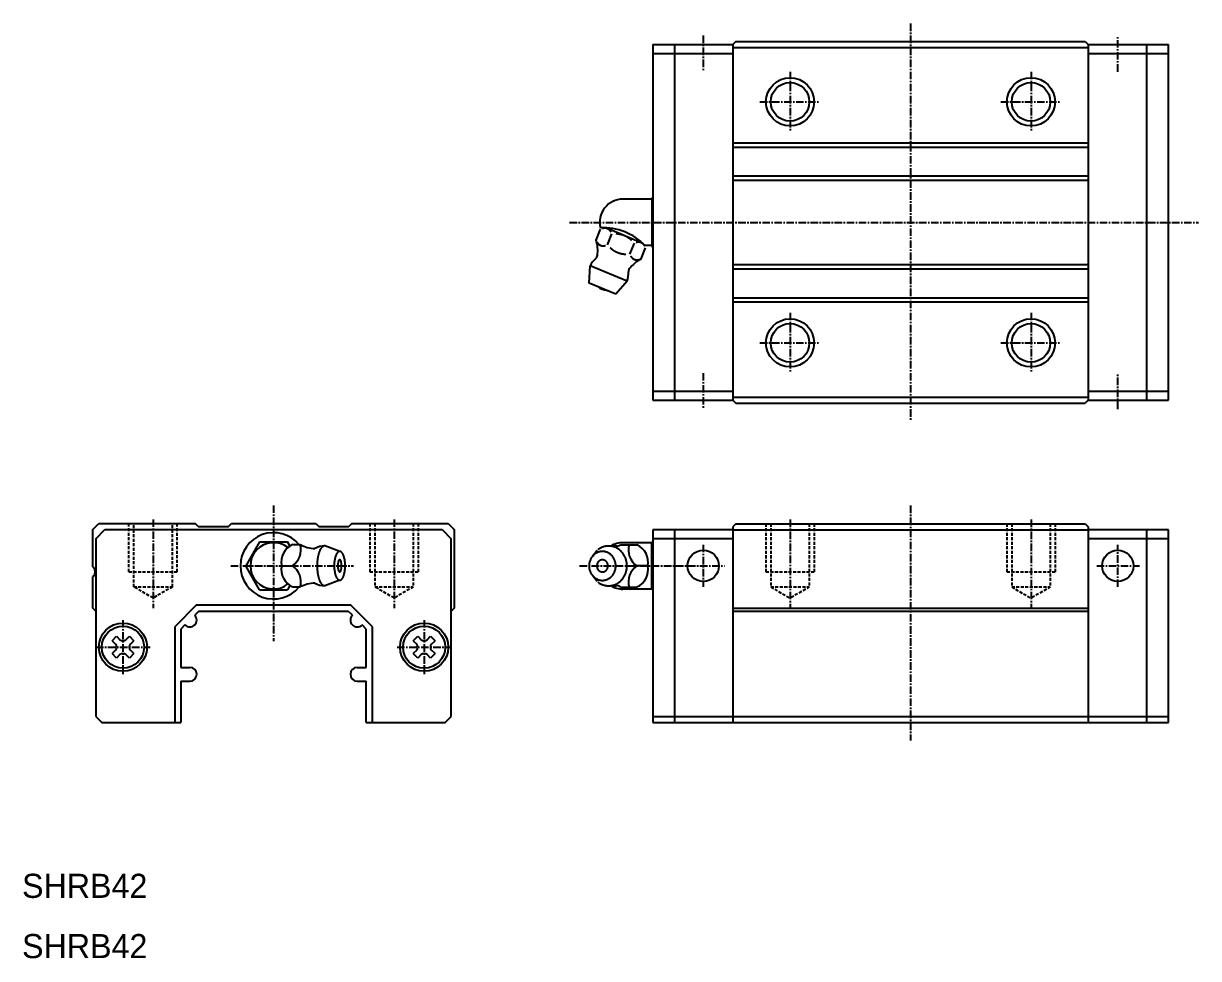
# Model space of a CAD drawing. Extents: x 10 to 205, y 10 to 165.
import ezdxf

# ---------------------------------------------------------------- set-up
doc = ezdxf.new("R2010")
doc.units = 0
doc.linetypes.add('CENTER', pattern=[2, 1.25, -0.25, 0.25, -0.25])
doc.linetypes.add('DASHED', pattern=[0.75, 0.5, -0.25])
doc.layers.get('0').update_dxf_attribs({"linetype": 'CONTINUOUS'})
doc.layers.add('CENTER', color=1, linetype='CENTER')

msp = doc.modelspace()

# ---------------------------------------------------------------- linework, layer by layer
at = {"color": 7, "linetype": 'CONTINUOUS'}
for p, q in [((128.49, 162.09), (127.99, 161.59)), ((128.49, 162.09), (186.49, 162.09)), ((186.49, 162.09), (186.99, 161.59)), ((114.69, 161.59), (114.69, 102.59)), ((114.69, 161.59), (127.99, 161.59)), ((114.69, 160.09), (127.99, 160.09)), ((118.29, 161.59), (118.29, 102.59)), ((127.99, 161.59), (127.99, 102.59)), ((127.99, 161.09), (186.99, 161.09)), ((186.99, 161.59), (186.99, 102.59)), ((186.99, 161.59), (200.29, 161.59)), ((186.99, 160.09), (200.29, 160.09)), ((196.69, 102.59), (196.69, 161.59)), ((200.29, 102.59), (200.29, 161.59)), ((127.99, 145.29), (186.99, 145.29)), ((127.99, 144.59), (186.99, 144.59)), ((127.99, 139.79), (186.99, 139.79)), ((127.99, 139.09), (186.99, 139.09)), ((114.54, 135.94), (109.74, 135.94)), ((114.54, 135.94), (114.69, 136.21)), ((114.54, 135.94), (114.54, 128.24)), ((105.29, 129.15), (106.04, 130.94)), ((113.06, 128.6), (106.9, 131.16)), ((107.16, 128.37), (107.91, 130.17)), ((110.9, 126.82), (111.65, 128.62)), ((112.78, 126.05), (113.52, 127.84)), ((114.54, 128.24), (113.44, 128.24)), ((114.69, 127.96), (114.54, 128.24)), ((104.13, 122.02), (104.33, 124.86)), ((110.43, 122.34), (104.33, 124.86)), ((127.99, 125.09), (186.99, 125.09)), ((127.99, 124.39), (186.99, 124.39)), ((108.56, 120.19), (104.13, 122.02)), ((110.43, 122.34), (108.56, 120.19)), ((127.99, 119.59), (186.99, 119.59)), ((127.99, 118.89), (186.99, 118.89)), ((114.69, 104.09), (127.99, 104.09)), ((186.99, 104.09), (200.29, 104.09)), ((114.69, 102.59), (127.99, 102.59)), ((127.99, 103.09), (186.99, 103.09)), ((127.99, 102.59), (128.49, 102.09)), ((128.49, 102.09), (186.49, 102.09)), ((186.99, 102.59), (186.49, 102.09)), ((186.99, 102.59), (200.29, 102.59)), ((21.75, 81.1), (22.75, 82.1)), ((22.75, 82.1), (38.75, 82.1)), ((39.25, 81.6), (38.75, 82.1)), ((44.25, 81.6), (44.75, 82.1)), ((44.75, 82.1), (58.75, 82.1)), ((58.75, 82.1), (59.25, 81.6)), ((64.75, 82.1), (64.25, 81.6)), ((64.75, 82.1), (80.75, 82.1)), ((80.75, 82.1), (81.75, 81.1)), ((128.49, 82.09), (127.99, 81.59)), ((128.49, 82.09), (186.49, 82.09)), ((186.49, 82.09), (186.99, 81.59)), ((21.75, 74.91), (21.75, 81.1)), ((22.25, 79.6), (23.75, 81.1)), ((23.75, 81.1), (79.75, 81.1)), ((39.25, 81.6), (44.25, 81.6)), ((59.25, 81.6), (64.25, 81.6)), ((79.75, 81.1), (81.25, 79.6)), ((81.75, 81.1), (81.75, 68.1)), ((114.69, 81.09), (114.69, 49.09)), ((127.99, 81.09), (114.69, 81.09)), ((118.29, 81.09), (118.29, 49.09)), ((127.99, 81.59), (127.99, 49.09)), ((127.99, 81.09), (186.99, 81.09)), ((186.99, 81.59), (186.99, 49.09)), ((200.29, 81.09), (186.99, 81.09)), ((196.69, 49.09), (196.69, 81.09)), ((200.29, 49.09), (200.29, 81.09)), ((22.25, 79.6), (22.25, 50.1)), ((49.44, 79.1), (47.13, 75.1)), ((49.44, 79.1), (51.75, 79.1)), ((51.75, 79.1), (54.06, 79.1)), ((54.47, 78.39), (54.06, 79.1)), ((54.9, 78.61), (56.17, 78.61)), ((62.73, 77.5), (60.24, 78.4)), ((81.25, 50.1), (81.25, 79.6)), ((109.39, 78.59), (112.08, 78.59)), ((114.54, 78.94), (109.74, 78.94)), ((114.54, 78.94), (114.62, 79.09)), ((114.54, 71.24), (114.54, 78.94)), ((114.69, 79.09), (114.62, 79.09)), ((127.99, 79.59), (114.69, 79.59)), ((200.29, 79.59), (186.99, 79.59)), ((105.47, 77.66), (104.67, 76.66)), ((21.85, 74.81), (21.75, 74.91)), ((49.44, 71.1), (47.13, 75.1)), ((53.1, 75.1), (54.9, 75.1)), ((113.86, 75.09), (112.07, 75.09)), ((21.85, 73.4), (21.75, 73.3)), ((21.75, 68.1), (21.75, 73.3)), ((62.73, 72.7), (60.24, 71.8)), ((105.47, 72.51), (104.67, 73.51)), ((49.44, 71.1), (51.75, 71.1)), ((51.75, 71.1), (54.06, 71.1)), ((54.48, 71.84), (54.06, 71.1)), ((54.9, 71.6), (56.17, 71.6)), ((109.39, 71.58), (112.08, 71.58)), ((114.54, 71.24), (109.74, 71.24)), ((114.62, 71.09), (114.54, 71.24)), ((114.69, 71.09), (114.62, 71.09)), ((38.95, 68.6), (35.35, 65)), ((38.95, 68.6), (64.55, 68.6)), ((68.15, 65), (64.55, 68.6)), ((22.25, 67.6), (21.75, 68.1)), ((39.37, 67.6), (38.67, 66.91)), ((39.37, 67.6), (64.14, 67.6)), ((64.83, 66.91), (64.14, 67.6)), ((81.75, 68.1), (81.25, 67.6)), ((127.99, 68.09), (186.99, 68.09)), ((127.99, 67.59), (186.99, 67.59)), ((35.35, 65), (35.35, 49.1)), ((37.05, 65.28), (36.35, 64.59)), ((36.35, 64.59), (36.35, 58.25)), ((67.15, 64.59), (66.46, 65.28)), ((67.15, 58.25), (67.15, 64.59)), ((68.15, 49.1), (68.15, 65)), ((24.94, 62.67), (25.69, 63.41)), ((24.94, 62.67), (25.51, 62.1)), ((25.69, 63.41), (26.26, 62.84)), ((27.25, 62.84), (27.82, 63.41)), ((27.82, 63.41), (28.56, 62.67)), ((27.99, 62.1), (28.56, 62.67)), ((74.94, 62.67), (75.69, 63.41)), ((74.94, 62.67), (75.51, 62.1)), ((75.69, 63.41), (76.26, 62.84)), ((77.25, 62.84), (77.82, 63.41)), ((77.82, 63.41), (78.56, 62.67)), ((77.99, 62.1), (78.56, 62.67)), ((25.51, 61.11), (24.94, 60.54)), ((25.69, 59.8), (24.94, 60.54)), ((28.56, 60.54), (27.82, 59.8)), ((28.56, 60.54), (27.99, 61.11)), ((75.51, 61.11), (74.94, 60.54)), ((75.69, 59.8), (74.94, 60.54)), ((78.56, 60.54), (77.82, 59.8)), ((78.56, 60.54), (77.99, 61.11)), ((26.26, 60.37), (25.69, 59.8)), ((27.82, 59.8), (27.25, 60.37)), ((76.26, 60.37), (75.69, 59.8)), ((77.82, 59.8), (77.25, 60.37)), ((36.35, 58.25), (37.85, 58.25)), ((65.65, 58.25), (67.15, 58.25)), ((36.35, 55.95), (36.35, 49.1)), ((36.35, 55.95), (37.85, 55.95)), ((65.65, 55.95), (67.15, 55.95)), ((67.15, 49.1), (67.15, 55.95)), ((22.25, 50.1), (23.25, 49.1)), ((23.25, 49.1), (36.35, 49.1)), ((67.15, 49.1), (80.25, 49.1)), ((80.25, 49.1), (81.25, 50.1)), ((114.69, 50.09), (200.29, 50.09)), ((114.69, 49.09), (200.29, 49.09))]:
    msp.add_line(p, q, dxfattribs=at)
at = {"color": 3, "linetype": 'DASHED'}
for p, q in [((27.75, 74.1), (27.75, 82.1)), ((28.55, 71.6), (28.55, 82.1)), ((34.95, 71.6), (34.95, 82.1)), ((35.75, 74.1), (35.75, 82.1)), ((67.75, 82.1), (67.75, 74.1)), ((68.55, 82.1), (68.55, 71.6)), ((74.95, 82.1), (74.95, 71.6)), ((75.75, 82.1), (75.75, 74.1)), ((133.49, 82.09), (133.49, 74.09)), ((134.29, 82.09), (134.29, 71.59)), ((140.69, 82.09), (140.69, 71.59)), ((141.49, 82.09), (141.49, 74.09)), ((173.49, 82.09), (173.49, 74.09)), ((174.29, 82.09), (174.29, 71.59)), ((180.69, 82.09), (180.69, 71.59)), ((181.49, 82.09), (181.49, 74.09)), ((27.75, 74.1), (35.75, 74.1)), ((67.75, 74.1), (75.75, 74.1)), ((133.49, 74.09), (141.49, 74.09)), ((173.49, 74.09), (181.49, 74.09)), ((31.75, 69.76), (28.55, 71.6)), ((28.55, 71.6), (34.95, 71.6)), ((34.95, 71.6), (31.75, 69.76)), ((71.75, 69.76), (68.55, 71.6)), ((68.55, 71.6), (74.95, 71.6)), ((74.95, 71.6), (71.75, 69.76)), ((134.29, 71.59), (137.49, 69.74)), ((134.29, 71.59), (140.69, 71.59)), ((140.69, 71.59), (137.49, 69.74)), ((174.29, 71.59), (177.49, 69.74)), ((174.29, 71.59), (180.69, 71.59)), ((180.69, 71.59), (177.49, 69.74))]:
    msp.add_line(p, q, dxfattribs=at)
at = {"color": 7, "linetype": 'CONTINUOUS'}
for points in [[(107.77, 130.49, 0), (107.76, 130.5, 0), (107.75, 130.51, 0), (107.75, 130.53, 0), (107.74, 130.54, 0), (107.73, 130.55, 0), (107.73, 130.56, 0), (107.72, 130.57, 0), (107.71, 130.59, 0), (107.7, 130.6, 0), (107.7, 130.61, 0), (107.69, 130.62, 0), (107.68, 130.63, 0), (107.67, 130.64, 0), (107.67, 130.65, 0), (107.66, 130.66, 0), (107.65, 130.67, 0), (107.64, 130.68, 0), (107.63, 130.69, 0), (107.62, 130.7, 0), (107.62, 130.72, 0), (107.61, 130.72, 0), (107.6, 130.73, 0), (107.59, 130.74, 0), (107.58, 130.75, 0), (107.57, 130.76, 0), (107.56, 130.77, 0), (107.55, 130.78, 0), (107.55, 130.79, 0), (107.54, 130.8, 0), (107.53, 130.81, 0), (107.52, 130.82, 0), (107.51, 130.83, 0), (107.5, 130.84, 0), (107.49, 130.84, 0), (107.48, 130.85, 0), (107.47, 130.86, 0), (107.46, 130.87, 0), (107.45, 130.88, 0), (107.44, 130.89, 0), (107.43, 130.89, 0), (107.42, 130.9, 0), (107.41, 130.91, 0), (107.4, 130.92, 0), (107.39, 130.92, 0), (107.38, 130.93, 0), (107.37, 130.94, 0), (107.36, 130.94, 0), (107.35, 130.95, 0), (107.34, 130.96, 0), (107.33, 130.96, 0), (107.32, 130.97, 0), (107.31, 130.98, 0), (107.3, 130.98, 0), (107.28, 130.99, 0), (107.27, 131, 0), (107.26, 131, 0), (107.25, 131.01, 0), (107.24, 131.01, 0), (107.23, 131.02, 0), (107.22, 131.02, 0), (107.21, 131.03, 0), (107.2, 131.03, 0), (107.18, 131.04, 0), (107.17, 131.04, 0), (107.16, 131.05, 0), (107.15, 131.05, 0), (107.14, 131.06, 0), (107.13, 131.06, 0), (107.12, 131.07, 0), (107.1, 131.07, 0), (107.09, 131.07, 0), (107.08, 131.08, 0), (107.07, 131.08, 0), (107.06, 131.09, 0), (107.05, 131.09, 0), (107.03, 131.09, 0), (107.02, 131.09, 0), (107.01, 131.1, 0), (107, 131.1, 0), (106.98, 131.1, 0), (106.97, 131.1, 0), (106.96, 131.11, 0), (106.95, 131.11, 0), (106.94, 131.11, 0), (106.92, 131.11, 0), (106.91, 131.12, 0), (106.9, 131.12, 0), (106.88, 131.12, 0), (106.87, 131.12, 0), (106.86, 131.12, 0), (106.85, 131.12, 0), (106.83, 131.12, 0), (106.82, 131.13, 0), (106.81, 131.13, 0), (106.8, 131.13, 0), (106.78, 131.13, 0), (106.77, 131.13, 0), (106.76, 131.13, 0), (106.75, 131.13, 0), (106.73, 131.13, 0), (106.72, 131.13, 0), (106.71, 131.13, 0), (106.69, 131.13, 0), (106.68, 131.13, 0), (106.67, 131.13, 0), (106.65, 131.13, 0), (106.64, 131.12, 0), (106.63, 131.12, 0), (106.61, 131.12, 0), (106.6, 131.12, 0), (106.59, 131.12, 0), (106.57, 131.12, 0), (106.56, 131.12, 0), (106.55, 131.11, 0), (106.54, 131.11, 0), (106.52, 131.11, 0), (106.51, 131.11, 0), (106.5, 131.1, 0), (106.48, 131.1, 0), (106.47, 131.1, 0), (106.46, 131.1, 0), (106.44, 131.09, 0), (106.43, 131.09, 0), (106.42, 131.09, 0), (106.4, 131.09, 0), (106.39, 131.08, 0), (106.37, 131.08, 0), (106.36, 131.07, 0)], [(105.43, 128.82, 0), (105.44, 128.81, 0), (105.44, 128.8, 0), (105.45, 128.79, 0), (105.46, 128.78, 0), (105.47, 128.76, 0), (105.47, 128.75, 0), (105.48, 128.74, 0), (105.49, 128.73, 0), (105.5, 128.72, 0), (105.5, 128.71, 0), (105.51, 128.7, 0), (105.52, 128.69, 0), (105.53, 128.68, 0), (105.53, 128.66, 0), (105.54, 128.65, 0), (105.55, 128.64, 0), (105.56, 128.63, 0), (105.57, 128.62, 0), (105.57, 128.61, 0), (105.58, 128.6, 0), (105.59, 128.59, 0), (105.6, 128.58, 0), (105.61, 128.57, 0), (105.62, 128.56, 0), (105.63, 128.55, 0), (105.63, 128.54, 0), (105.64, 128.53, 0), (105.65, 128.52, 0), (105.66, 128.51, 0), (105.67, 128.51, 0), (105.68, 128.5, 0), (105.69, 128.49, 0), (105.7, 128.48, 0), (105.71, 128.47, 0), (105.72, 128.46, 0), (105.73, 128.46, 0), (105.74, 128.45, 0), (105.75, 128.44, 0), (105.76, 128.43, 0), (105.77, 128.42, 0), (105.78, 128.41, 0), (105.79, 128.41, 0), (105.8, 128.4, 0), (105.81, 128.39, 0), (105.82, 128.38, 0), (105.83, 128.38, 0), (105.84, 128.37, 0), (105.85, 128.36, 0), (105.86, 128.36, 0), (105.87, 128.35, 0), (105.88, 128.34, 0), (105.89, 128.34, 0), (105.9, 128.33, 0), (105.91, 128.33, 0), (105.92, 128.32, 0), (105.94, 128.31, 0), (105.95, 128.31, 0), (105.96, 128.3, 0), (105.97, 128.3, 0), (105.98, 128.29, 0), (105.99, 128.29, 0), (106, 128.28, 0), (106.01, 128.28, 0), (106.02, 128.27, 0), (106.04, 128.27, 0), (106.05, 128.26, 0), (106.06, 128.26, 0), (106.07, 128.25, 0), (106.08, 128.25, 0), (106.09, 128.25, 0), (106.11, 128.24, 0), (106.12, 128.24, 0), (106.13, 128.24, 0), (106.14, 128.23, 0), (106.15, 128.23, 0), (106.17, 128.22, 0), (106.18, 128.22, 0), (106.19, 128.22, 0), (106.2, 128.22, 0), (106.21, 128.21, 0), (106.23, 128.21, 0), (106.24, 128.21, 0), (106.25, 128.21, 0), (106.26, 128.2, 0), (106.28, 128.2, 0), (106.29, 128.2, 0), (106.3, 128.2, 0), (106.31, 128.2, 0), (106.33, 128.19, 0), (106.34, 128.19, 0), (106.35, 128.19, 0), (106.36, 128.19, 0), (106.38, 128.19, 0), (106.39, 128.19, 0), (106.4, 128.19, 0), (106.42, 128.19, 0), (106.43, 128.19, 0), (106.44, 128.19, 0), (106.45, 128.19, 0), (106.47, 128.19, 0), (106.48, 128.19, 0), (106.49, 128.19, 0), (106.5, 128.19, 0), (106.52, 128.19, 0), (106.53, 128.19, 0), (106.55, 128.19, 0), (106.56, 128.19, 0), (106.57, 128.19, 0), (106.58, 128.19, 0), (106.6, 128.19, 0), (106.61, 128.2, 0), (106.62, 128.2, 0), (106.64, 128.2, 0), (106.65, 128.2, 0), (106.66, 128.2, 0), (106.68, 128.21, 0), (106.69, 128.21, 0), (106.7, 128.21, 0), (106.72, 128.21, 0), (106.73, 128.22, 0), (106.74, 128.22, 0), (106.76, 128.22, 0), (106.77, 128.22, 0), (106.78, 128.23, 0), (106.8, 128.23, 0), (106.81, 128.24, 0), (106.82, 128.24, 0), (106.84, 128.24, 0)], [(111.17, 129.12, 0), (111.16, 129.13, 0), (111.14, 129.15, 0), (111.12, 129.16, 0), (111.11, 129.18, 0), (111.09, 129.19, 0), (111.07, 129.21, 0), (111.05, 129.22, 0), (111.04, 129.24, 0), (111.02, 129.25, 0), (111, 129.27, 0), (110.98, 129.28, 0), (110.97, 129.3, 0), (110.95, 129.31, 0), (110.93, 129.32, 0), (110.92, 129.34, 0), (110.9, 129.35, 0), (110.88, 129.37, 0), (110.86, 129.38, 0), (110.84, 129.39, 0), (110.82, 129.41, 0), (110.81, 129.42, 0), (110.79, 129.43, 0), (110.77, 129.44, 0), (110.75, 129.46, 0), (110.73, 129.47, 0), (110.72, 129.48, 0), (110.7, 129.49, 0), (110.68, 129.51, 0), (110.66, 129.52, 0), (110.64, 129.53, 0), (110.62, 129.54, 0), (110.6, 129.56, 0), (110.59, 129.57, 0), (110.57, 129.58, 0), (110.55, 129.59, 0), (110.53, 129.6, 0), (110.51, 129.61, 0), (110.49, 129.62, 0), (110.47, 129.64, 0), (110.45, 129.65, 0), (110.43, 129.66, 0), (110.42, 129.67, 0), (110.4, 129.68, 0), (110.38, 129.69, 0), (110.36, 129.7, 0), (110.34, 129.71, 0), (110.32, 129.72, 0), (110.3, 129.73, 0), (110.28, 129.74, 0), (110.26, 129.75, 0), (110.24, 129.76, 0), (110.22, 129.77, 0), (110.2, 129.78, 0), (110.18, 129.79, 0), (110.16, 129.8, 0), (110.14, 129.81, 0), (110.12, 129.82, 0), (110.1, 129.83, 0), (110.08, 129.84, 0), (110.06, 129.85, 0), (110.04, 129.86, 0), (110.02, 129.86, 0), (110, 129.87, 0), (109.98, 129.88, 0), (109.96, 129.89, 0), (109.94, 129.9, 0), (109.92, 129.91, 0), (109.9, 129.91, 0), (109.88, 129.92, 0), (109.86, 129.93, 0), (109.84, 129.94, 0), (109.82, 129.94, 0), (109.79, 129.95, 0), (109.77, 129.96, 0), (109.75, 129.97, 0), (109.73, 129.97, 0), (109.71, 129.98, 0), (109.69, 129.99, 0), (109.67, 130, 0), (109.65, 130, 0), (109.63, 130.01, 0), (109.61, 130.01, 0), (109.59, 130.02, 0), (109.56, 130.03, 0), (109.54, 130.03, 0), (109.52, 130.04, 0), (109.5, 130.04, 0), (109.48, 130.05, 0), (109.46, 130.06, 0), (109.44, 130.06, 0), (109.42, 130.07, 0), (109.39, 130.07, 0), (109.37, 130.08, 0), (109.35, 130.08, 0), (109.33, 130.09, 0), (109.31, 130.09, 0), (109.29, 130.1, 0), (109.26, 130.1, 0), (109.24, 130.11, 0), (109.22, 130.11, 0), (109.2, 130.12, 0), (109.18, 130.12, 0), (109.15, 130.12, 0), (109.13, 130.13, 0), (109.11, 130.13, 0), (109.09, 130.13, 0), (109.07, 130.14, 0), (109.05, 130.14, 0), (109.02, 130.15, 0), (109, 130.15, 0), (108.98, 130.15, 0), (108.96, 130.15, 0), (108.93, 130.16, 0), (108.91, 130.16, 0), (108.89, 130.16, 0), (108.87, 130.17, 0), (108.84, 130.17, 0), (108.82, 130.17, 0), (108.8, 130.17, 0), (108.78, 130.18, 0), (108.75, 130.18, 0), (108.73, 130.18, 0), (108.71, 130.18, 0), (108.69, 130.18, 0), (108.67, 130.18, 0), (108.64, 130.18, 0), (108.62, 130.19, 0), (108.6, 130.19, 0)], [(113.38, 128.17, 0), (113.37, 128.18, 0), (113.37, 128.19, 0), (113.36, 128.2, 0), (113.35, 128.21, 0), (113.35, 128.23, 0), (113.34, 128.24, 0), (113.33, 128.25, 0), (113.32, 128.26, 0), (113.32, 128.27, 0), (113.31, 128.28, 0), (113.3, 128.29, 0), (113.29, 128.31, 0), (113.28, 128.32, 0), (113.28, 128.33, 0), (113.27, 128.34, 0), (113.26, 128.35, 0), (113.25, 128.36, 0), (113.24, 128.37, 0), (113.24, 128.38, 0), (113.23, 128.39, 0), (113.22, 128.4, 0), (113.21, 128.41, 0), (113.2, 128.42, 0), (113.19, 128.43, 0), (113.19, 128.44, 0), (113.18, 128.45, 0), (113.17, 128.46, 0), (113.16, 128.47, 0), (113.15, 128.48, 0), (113.14, 128.49, 0), (113.13, 128.49, 0), (113.12, 128.5, 0), (113.11, 128.51, 0), (113.1, 128.52, 0), (113.09, 128.53, 0), (113.08, 128.54, 0), (113.07, 128.54, 0), (113.06, 128.55, 0), (113.05, 128.56, 0), (113.04, 128.57, 0), (113.03, 128.58, 0), (113.02, 128.58, 0), (113.01, 128.59, 0), (113, 128.6, 0), (112.99, 128.61, 0), (112.98, 128.61, 0), (112.97, 128.62, 0), (112.96, 128.63, 0), (112.95, 128.63, 0), (112.94, 128.64, 0), (112.93, 128.65, 0), (112.92, 128.65, 0), (112.91, 128.66, 0), (112.9, 128.66, 0), (112.89, 128.67, 0), (112.88, 128.68, 0), (112.86, 128.68, 0), (112.85, 128.69, 0), (112.84, 128.69, 0), (112.83, 128.7, 0), (112.82, 128.7, 0), (112.81, 128.71, 0), (112.8, 128.71, 0), (112.79, 128.72, 0), (112.77, 128.72, 0), (112.76, 128.73, 0), (112.75, 128.73, 0), (112.74, 128.74, 0), (112.73, 128.74, 0), (112.72, 128.74, 0), (112.7, 128.75, 0), (112.69, 128.75, 0), (112.68, 128.76, 0), (112.67, 128.76, 0), (112.66, 128.76, 0), (112.64, 128.77, 0), (112.63, 128.77, 0), (112.62, 128.77, 0), (112.61, 128.78, 0), (112.6, 128.78, 0), (112.58, 128.78, 0), (112.57, 128.78, 0), (112.56, 128.78, 0), (112.55, 128.79, 0), (112.53, 128.79, 0), (112.52, 128.79, 0), (112.51, 128.79, 0), (112.5, 128.79, 0), (112.48, 128.8, 0), (112.47, 128.8, 0), (112.46, 128.8, 0), (112.45, 128.8, 0), (112.43, 128.8, 0), (112.42, 128.8, 0), (112.41, 128.8, 0), (112.4, 128.8, 0), (112.38, 128.8, 0), (112.37, 128.8, 0), (112.36, 128.8, 0), (112.34, 128.8, 0), (112.33, 128.8, 0), (112.32, 128.8, 0), (112.31, 128.8, 0), (112.29, 128.8, 0), (112.28, 128.8, 0), (112.27, 128.8, 0), (112.25, 128.8, 0), (112.24, 128.8, 0), (112.23, 128.8, 0), (112.21, 128.8, 0), (112.2, 128.79, 0), (112.19, 128.79, 0), (112.17, 128.79, 0), (112.16, 128.79, 0), (112.15, 128.79, 0), (112.13, 128.78, 0), (112.12, 128.78, 0), (112.11, 128.78, 0), (112.09, 128.78, 0), (112.08, 128.78, 0), (112.07, 128.77, 0), (112.06, 128.77, 0), (112.04, 128.77, 0), (112.03, 128.76, 0), (112.01, 128.76, 0), (112, 128.76, 0), (111.99, 128.75, 0), (111.97, 128.75, 0)], [(107.64, 127.87, 0), (107.65, 127.86, 0), (107.67, 127.84, 0), (107.69, 127.83, 0), (107.7, 127.81, 0), (107.72, 127.8, 0), (107.74, 127.78, 0), (107.76, 127.77, 0), (107.77, 127.75, 0), (107.79, 127.74, 0), (107.81, 127.72, 0), (107.83, 127.71, 0), (107.84, 127.69, 0), (107.86, 127.68, 0), (107.88, 127.67, 0), (107.9, 127.65, 0), (107.91, 127.64, 0), (107.93, 127.63, 0), (107.95, 127.61, 0), (107.97, 127.6, 0), (107.99, 127.59, 0), (108, 127.57, 0), (108.02, 127.56, 0), (108.04, 127.55, 0), (108.06, 127.53, 0), (108.08, 127.52, 0), (108.09, 127.51, 0), (108.11, 127.5, 0), (108.13, 127.48, 0), (108.15, 127.47, 0), (108.17, 127.46, 0), (108.19, 127.45, 0), (108.21, 127.44, 0), (108.22, 127.42, 0), (108.24, 127.41, 0), (108.26, 127.4, 0), (108.28, 127.39, 0), (108.3, 127.38, 0), (108.32, 127.37, 0), (108.34, 127.35, 0), (108.36, 127.34, 0), (108.38, 127.33, 0), (108.4, 127.32, 0), (108.42, 127.31, 0), (108.44, 127.3, 0), (108.45, 127.29, 0), (108.47, 127.28, 0), (108.49, 127.27, 0), (108.51, 127.26, 0), (108.53, 127.25, 0), (108.55, 127.24, 0), (108.57, 127.23, 0), (108.59, 127.22, 0), (108.61, 127.21, 0), (108.63, 127.2, 0), (108.65, 127.19, 0), (108.67, 127.18, 0), (108.69, 127.17, 0), (108.71, 127.16, 0), (108.73, 127.15, 0), (108.75, 127.14, 0), (108.77, 127.13, 0), (108.79, 127.13, 0), (108.81, 127.12, 0), (108.83, 127.11, 0), (108.85, 127.1, 0), (108.87, 127.09, 0), (108.89, 127.08, 0), (108.91, 127.08, 0), (108.93, 127.07, 0), (108.95, 127.06, 0), (108.97, 127.05, 0), (109, 127.05, 0), (109.02, 127.04, 0), (109.04, 127.03, 0), (109.06, 127.02, 0), (109.08, 127.02, 0), (109.1, 127.01, 0), (109.12, 127, 0), (109.14, 127, 0), (109.16, 126.99, 0), (109.18, 126.98, 0), (109.2, 126.98, 0), (109.23, 126.97, 0), (109.25, 126.96, 0), (109.27, 126.96, 0), (109.29, 126.95, 0), (109.31, 126.95, 0), (109.33, 126.94, 0), (109.35, 126.93, 0), (109.38, 126.93, 0), (109.4, 126.92, 0), (109.42, 126.92, 0), (109.44, 126.91, 0), (109.46, 126.91, 0), (109.48, 126.9, 0), (109.5, 126.9, 0), (109.53, 126.89, 0), (109.55, 126.89, 0), (109.57, 126.88, 0), (109.59, 126.88, 0), (109.61, 126.88, 0), (109.63, 126.87, 0), (109.66, 126.87, 0), (109.68, 126.86, 0), (109.7, 126.86, 0), (109.72, 126.86, 0), (109.75, 126.85, 0), (109.77, 126.85, 0), (109.79, 126.85, 0), (109.81, 126.84, 0), (109.83, 126.84, 0), (109.86, 126.84, 0), (109.88, 126.83, 0), (109.9, 126.83, 0), (109.92, 126.83, 0), (109.94, 126.82, 0), (109.97, 126.82, 0), (109.99, 126.82, 0), (110.01, 126.82, 0), (110.03, 126.82, 0), (110.06, 126.81, 0), (110.08, 126.81, 0), (110.1, 126.81, 0), (110.12, 126.81, 0), (110.15, 126.81, 0), (110.17, 126.81, 0), (110.19, 126.81, 0), (110.21, 126.8, 0)], [(111.04, 126.5, 0), (111.05, 126.49, 0), (111.06, 126.48, 0), (111.06, 126.46, 0), (111.07, 126.45, 0), (111.08, 126.44, 0), (111.08, 126.43, 0), (111.09, 126.42, 0), (111.1, 126.41, 0), (111.11, 126.39, 0), (111.11, 126.38, 0), (111.12, 126.37, 0), (111.13, 126.36, 0), (111.14, 126.35, 0), (111.15, 126.34, 0), (111.15, 126.33, 0), (111.16, 126.32, 0), (111.17, 126.31, 0), (111.18, 126.3, 0), (111.19, 126.29, 0), (111.2, 126.28, 0), (111.2, 126.27, 0), (111.21, 126.26, 0), (111.22, 126.25, 0), (111.23, 126.24, 0), (111.24, 126.23, 0), (111.25, 126.22, 0), (111.26, 126.21, 0), (111.27, 126.2, 0), (111.27, 126.19, 0), (111.28, 126.18, 0), (111.29, 126.17, 0), (111.3, 126.16, 0), (111.31, 126.15, 0), (111.32, 126.15, 0), (111.33, 126.14, 0), (111.34, 126.13, 0), (111.35, 126.12, 0), (111.36, 126.11, 0), (111.37, 126.11, 0), (111.38, 126.1, 0), (111.39, 126.09, 0), (111.4, 126.08, 0), (111.41, 126.07, 0), (111.42, 126.07, 0), (111.43, 126.06, 0), (111.44, 126.05, 0), (111.45, 126.05, 0), (111.46, 126.04, 0), (111.47, 126.03, 0), (111.48, 126.03, 0), (111.49, 126.02, 0), (111.5, 126.01, 0), (111.52, 126.01, 0), (111.53, 126, 0), (111.54, 126, 0), (111.55, 125.99, 0), (111.56, 125.98, 0), (111.57, 125.98, 0), (111.58, 125.97, 0), (111.59, 125.97, 0), (111.6, 125.96, 0), (111.61, 125.96, 0), (111.63, 125.95, 0), (111.64, 125.95, 0), (111.65, 125.94, 0), (111.66, 125.94, 0), (111.67, 125.93, 0), (111.68, 125.93, 0), (111.7, 125.92, 0), (111.71, 125.92, 0), (111.72, 125.92, 0), (111.73, 125.91, 0), (111.74, 125.91, 0), (111.75, 125.91, 0), (111.77, 125.9, 0), (111.78, 125.9, 0), (111.79, 125.9, 0), (111.8, 125.89, 0), (111.81, 125.89, 0), (111.83, 125.89, 0), (111.84, 125.89, 0), (111.85, 125.88, 0), (111.86, 125.88, 0), (111.88, 125.88, 0), (111.89, 125.88, 0), (111.9, 125.88, 0), (111.91, 125.87, 0), (111.93, 125.87, 0), (111.94, 125.87, 0), (111.95, 125.87, 0), (111.96, 125.87, 0), (111.98, 125.87, 0), (111.99, 125.87, 0), (112, 125.86, 0), (112.01, 125.86, 0), (112.03, 125.86, 0), (112.04, 125.86, 0), (112.05, 125.86, 0), (112.07, 125.86, 0), (112.08, 125.86, 0), (112.09, 125.86, 0), (112.11, 125.86, 0), (112.12, 125.86, 0), (112.13, 125.86, 0), (112.14, 125.86, 0), (112.16, 125.86, 0), (112.17, 125.87, 0), (112.18, 125.87, 0), (112.2, 125.87, 0), (112.21, 125.87, 0), (112.22, 125.87, 0), (112.24, 125.87, 0), (112.25, 125.88, 0), (112.26, 125.88, 0), (112.28, 125.88, 0), (112.29, 125.88, 0), (112.3, 125.88, 0), (112.32, 125.89, 0), (112.33, 125.89, 0), (112.34, 125.89, 0), (112.36, 125.89, 0), (112.37, 125.9, 0), (112.38, 125.9, 0), (112.4, 125.9, 0), (112.41, 125.91, 0), (112.42, 125.91, 0), (112.44, 125.91, 0), (112.45, 125.92, 0)], [(60.24, 78.4, 0), (60.21, 78.4, 0), (60.18, 78.4, 0), (60.14, 78.4, 0), (60.11, 78.39, 0), (60.08, 78.38, 0), (60.05, 78.37, 0), (60.02, 78.36, 0), (59.99, 78.34, 0), (59.96, 78.32, 0), (59.93, 78.31, 0), (59.9, 78.28, 0), (59.87, 78.26, 0), (59.84, 78.24, 0), (59.81, 78.21, 0), (59.78, 78.18, 0), (59.75, 78.15, 0), (59.73, 78.12, 0), (59.7, 78.09, 0), (59.67, 78.05, 0), (59.64, 78.01, 0), (59.62, 77.98, 0), (59.59, 77.93, 0), (59.56, 77.89, 0), (59.54, 77.85, 0), (59.51, 77.8, 0), (59.49, 77.75, 0), (59.46, 77.71, 0), (59.44, 77.66, 0), (59.41, 77.6, 0), (59.39, 77.55, 0), (59.37, 77.49, 0), (59.34, 77.44, 0), (59.32, 77.38, 0), (59.3, 77.32, 0), (59.28, 77.26, 0), (59.26, 77.2, 0), (59.24, 77.13, 0), (59.22, 77.07, 0), (59.2, 77, 0), (59.19, 76.94, 0), (59.17, 76.87, 0), (59.15, 76.8, 0), (59.14, 76.73, 0), (59.12, 76.66, 0), (59.11, 76.59, 0), (59.1, 76.52, 0), (59.08, 76.44, 0), (59.07, 76.37, 0), (59.06, 76.29, 0), (59.05, 76.22, 0), (59.04, 76.14, 0), (59.03, 76.06, 0), (59.02, 75.98, 0), (59.01, 75.91, 0), (59.01, 75.83, 0), (59, 75.75, 0), (58.99, 75.67, 0), (58.99, 75.59, 0), (58.98, 75.51, 0), (58.98, 75.43, 0), (58.98, 75.35, 0), (58.98, 75.27, 0), (58.98, 75.19, 0), (58.97, 75.1, 0), (58.98, 75.02, 0), (58.98, 74.94, 0), (58.98, 74.86, 0), (58.98, 74.78, 0), (58.98, 74.7, 0), (58.99, 74.62, 0), (58.99, 74.54, 0), (59, 74.46, 0), (59.01, 74.38, 0), (59.01, 74.3, 0), (59.02, 74.22, 0), (59.03, 74.15, 0), (59.04, 74.07, 0), (59.05, 73.99, 0), (59.06, 73.92, 0), (59.07, 73.84, 0), (59.08, 73.77, 0), (59.1, 73.69, 0), (59.11, 73.62, 0), (59.12, 73.55, 0), (59.14, 73.48, 0), (59.15, 73.41, 0), (59.17, 73.34, 0), (59.19, 73.27, 0), (59.2, 73.2, 0), (59.22, 73.14, 0), (59.24, 73.07, 0), (59.26, 73.01, 0), (59.28, 72.95, 0), (59.3, 72.89, 0), (59.32, 72.83, 0), (59.34, 72.77, 0), (59.37, 72.71, 0), (59.39, 72.66, 0), (59.41, 72.61, 0), (59.44, 72.55, 0), (59.46, 72.5, 0), (59.49, 72.45, 0), (59.51, 72.41, 0), (59.54, 72.36, 0), (59.56, 72.32, 0), (59.59, 72.27, 0), (59.62, 72.23, 0), (59.64, 72.19, 0), (59.67, 72.16, 0), (59.7, 72.12, 0), (59.73, 72.09, 0), (59.75, 72.06, 0), (59.78, 72.03, 0), (59.81, 72, 0), (59.84, 71.97, 0), (59.87, 71.95, 0), (59.9, 71.92, 0), (59.93, 71.9, 0), (59.96, 71.88, 0), (59.99, 71.87, 0), (60.02, 71.85, 0), (60.05, 71.84, 0), (60.08, 71.83, 0), (60.11, 71.82, 0), (60.14, 71.81, 0), (60.18, 71.81, 0), (60.21, 71.81, 0), (60.24, 71.8, 0)], [(105.57, 72.43, 0), (105.65, 72.36, 0), (105.74, 72.3, 0), (105.83, 72.24, 0), (105.92, 72.19, 0), (106.01, 72.13, 0), (106.11, 72.08, 0), (106.2, 72.04, 0), (106.3, 72, 0), (106.4, 71.96, 0), (106.5, 71.92, 0), (106.6, 71.89, 0), (106.71, 71.87, 0), (106.81, 71.84, 0), (106.91, 71.82, 0), (107.02, 71.81, 0), (107.12, 71.8, 0), (107.23, 71.79, 0), (107.33, 71.79, 0), (107.44, 71.79, 0), (107.54, 71.79, 0), (107.65, 71.8, 0), (107.75, 71.81, 0), (107.85, 71.83, 0), (107.96, 71.85, 0), (108.06, 71.87, 0), (108.16, 71.9, 0), (108.26, 71.93, 0), (108.36, 71.96, 0), (108.46, 72, 0), (108.56, 72.04, 0), (108.66, 72.09, 0), (108.75, 72.14, 0), (108.84, 72.19, 0), (108.94, 72.25, 0), (109.02, 72.31, 0), (109.11, 72.37, 0), (109.2, 72.44, 0), (109.28, 72.51, 0), (109.36, 72.58, 0), (109.44, 72.66, 0), (109.52, 72.73, 0), (109.59, 72.82, 0), (109.66, 72.9, 0), (109.73, 72.99, 0), (109.79, 73.07, 0), (109.86, 73.17, 0), (109.92, 73.26, 0), (109.97, 73.36, 0), (110.03, 73.45, 0), (110.08, 73.55, 0), (110.12, 73.66, 0), (110.17, 73.76, 0), (110.21, 73.86, 0), (110.25, 73.97, 0), (110.28, 74.08, 0), (110.31, 74.19, 0), (110.34, 74.3, 0), (110.36, 74.41, 0), (110.38, 74.52, 0), (110.4, 74.63, 0), (110.41, 74.74, 0), (110.42, 74.86, 0), (110.42, 74.97, 0), (110.43, 75.09, 0), (110.42, 75.2, 0), (110.42, 75.31, 0), (110.41, 75.43, 0), (110.4, 75.54, 0), (110.38, 75.65, 0), (110.36, 75.76, 0), (110.34, 75.87, 0), (110.31, 75.98, 0), (110.28, 76.09, 0), (110.25, 76.2, 0), (110.21, 76.31, 0), (110.17, 76.41, 0), (110.12, 76.52, 0), (110.08, 76.62, 0), (110.03, 76.72, 0), (109.97, 76.81, 0), (109.92, 76.91, 0), (109.86, 77, 0), (109.79, 77.1, 0), (109.73, 77.18, 0), (109.66, 77.27, 0), (109.59, 77.36, 0), (109.52, 77.44, 0), (109.44, 77.51, 0), (109.36, 77.59, 0), (109.28, 77.66, 0), (109.2, 77.73, 0), (109.11, 77.8, 0), (109.02, 77.86, 0), (108.94, 77.92, 0), (108.84, 77.98, 0), (108.75, 78.03, 0), (108.66, 78.08, 0), (108.56, 78.13, 0), (108.46, 78.17, 0), (108.36, 78.21, 0), (108.26, 78.24, 0), (108.16, 78.27, 0), (108.06, 78.3, 0), (107.96, 78.32, 0), (107.85, 78.34, 0), (107.75, 78.36, 0), (107.65, 78.37, 0), (107.54, 78.38, 0), (107.44, 78.38, 0), (107.33, 78.38, 0), (107.23, 78.38, 0), (107.12, 78.37, 0), (107.02, 78.36, 0), (106.91, 78.35, 0), (106.81, 78.33, 0), (106.71, 78.3, 0), (106.6, 78.28, 0), (106.5, 78.25, 0), (106.4, 78.21, 0), (106.3, 78.17, 0), (106.2, 78.13, 0), (106.11, 78.09, 0), (106.01, 78.04, 0), (105.92, 77.98, 0), (105.83, 77.93, 0), (105.74, 77.87, 0), (105.65, 77.81, 0), (105.57, 77.74, 0)], [(108.75, 78.34, 0), (108.74, 78.34, 0), (108.74, 78.34, 0), (108.73, 78.34, 0), (108.72, 78.34, 0), (108.72, 78.34, 0), (108.71, 78.35, 0), (108.7, 78.35, 0), (108.69, 78.35, 0), (108.69, 78.35, 0), (108.68, 78.35, 0), (108.67, 78.35, 0), (108.67, 78.35, 0), (108.66, 78.35, 0), (108.65, 78.35, 0), (108.64, 78.36, 0), (108.64, 78.36, 0), (108.63, 78.36, 0), (108.62, 78.36, 0), (108.62, 78.36, 0), (108.61, 78.36, 0), (108.6, 78.36, 0), (108.6, 78.36, 0), (108.59, 78.36, 0), (108.58, 78.36, 0), (108.57, 78.36, 0), (108.57, 78.37, 0), (108.56, 78.37, 0), (108.55, 78.37, 0), (108.55, 78.37, 0), (108.54, 78.37, 0), (108.53, 78.37, 0), (108.52, 78.37, 0), (108.52, 78.37, 0), (108.51, 78.37, 0), (108.5, 78.37, 0), (108.5, 78.37, 0), (108.49, 78.37, 0), (108.48, 78.37, 0), (108.47, 78.38, 0), (108.47, 78.38, 0), (108.46, 78.38, 0), (108.45, 78.38, 0), (108.45, 78.38, 0), (108.44, 78.38, 0), (108.43, 78.38, 0), (108.42, 78.38, 0), (108.42, 78.38, 0), (108.41, 78.38, 0), (108.4, 78.38, 0), (108.4, 78.38, 0), (108.39, 78.38, 0), (108.38, 78.38, 0), (108.38, 78.38, 0), (108.37, 78.38, 0), (108.36, 78.38, 0), (108.35, 78.38, 0), (108.35, 78.38, 0), (108.34, 78.38, 0), (108.33, 78.38, 0), (108.32, 78.38, 0), (108.32, 78.38, 0), (108.31, 78.38, 0), (108.3, 78.38, 0), (108.3, 78.38, 0), (108.29, 78.38, 0), (108.28, 78.38, 0), (108.27, 78.39, 0), (108.27, 78.39, 0), (108.26, 78.39, 0), (108.25, 78.39, 0), (108.25, 78.39, 0), (108.24, 78.39, 0), (108.23, 78.39, 0), (108.22, 78.39, 0), (108.22, 78.39, 0), (108.21, 78.39, 0), (108.2, 78.39, 0), (108.2, 78.39, 0), (108.19, 78.38, 0), (108.18, 78.38, 0), (108.17, 78.38, 0), (108.17, 78.38, 0), (108.16, 78.38, 0), (108.15, 78.38, 0), (108.15, 78.38, 0), (108.14, 78.38, 0), (108.13, 78.38, 0), (108.12, 78.38, 0), (108.12, 78.38, 0), (108.11, 78.38, 0), (108.1, 78.38, 0), (108.1, 78.38, 0), (108.09, 78.38, 0), (108.08, 78.38, 0), (108.07, 78.38, 0), (108.07, 78.38, 0), (108.06, 78.38, 0), (108.05, 78.38, 0), (108.05, 78.38, 0), (108.04, 78.38, 0), (108.03, 78.38, 0), (108.02, 78.38, 0), (108.02, 78.38, 0), (108.01, 78.38, 0), (108, 78.38, 0), (108, 78.37, 0), (107.99, 78.37, 0), (107.98, 78.37, 0), (107.97, 78.37, 0), (107.97, 78.37, 0), (107.96, 78.37, 0), (107.95, 78.37, 0), (107.95, 78.37, 0), (107.94, 78.37, 0), (107.93, 78.37, 0), (107.92, 78.37, 0), (107.92, 78.37, 0), (107.91, 78.37, 0), (107.9, 78.37, 0), (107.9, 78.36, 0), (107.89, 78.36, 0), (107.88, 78.36, 0), (107.87, 78.36, 0), (107.87, 78.36, 0), (107.86, 78.36, 0), (107.85, 78.36, 0), (107.85, 78.36, 0), (107.84, 78.36, 0)], [(62.73, 77.5, 0), (62.69, 77.5, 0), (62.64, 77.49, 0), (62.6, 77.48, 0), (62.55, 77.46, 0), (62.51, 77.43, 0), (62.47, 77.4, 0), (62.42, 77.36, 0), (62.38, 77.32, 0), (62.34, 77.27, 0), (62.3, 77.22, 0), (62.26, 77.16, 0), (62.22, 77.1, 0), (62.18, 77.03, 0), (62.15, 76.96, 0), (62.12, 76.88, 0), (62.08, 76.8, 0), (62.05, 76.72, 0), (62.02, 76.63, 0), (61.99, 76.53, 0), (61.97, 76.44, 0), (61.94, 76.34, 0), (61.92, 76.24, 0), (61.9, 76.13, 0), (61.88, 76.02, 0), (61.87, 75.91, 0), (61.85, 75.8, 0), (61.84, 75.69, 0), (61.83, 75.57, 0), (61.82, 75.46, 0), (61.82, 75.34, 0), (61.81, 75.22, 0), (61.81, 75.1, 0), (61.81, 74.99, 0), (61.82, 74.87, 0), (61.82, 74.75, 0), (61.83, 74.64, 0), (61.84, 74.52, 0), (61.85, 74.41, 0), (61.87, 74.3, 0), (61.88, 74.19, 0), (61.9, 74.08, 0), (61.92, 73.97, 0), (61.94, 73.87, 0), (61.97, 73.77, 0), (61.99, 73.67, 0), (62.02, 73.58, 0), (62.05, 73.49, 0), (62.08, 73.41, 0), (62.12, 73.33, 0), (62.15, 73.25, 0), (62.18, 73.18, 0), (62.22, 73.11, 0), (62.26, 73.05, 0), (62.3, 72.99, 0), (62.34, 72.93, 0), (62.38, 72.89, 0), (62.42, 72.84, 0), (62.47, 72.81, 0), (62.51, 72.78, 0), (62.55, 72.75, 0), (62.6, 72.73, 0), (62.64, 72.72, 0), (62.69, 72.71, 0), (62.73, 72.7, 0), (62.78, 72.71, 0), (62.82, 72.72, 0), (62.87, 72.73, 0), (62.91, 72.75, 0), (62.96, 72.78, 0), (63, 72.81, 0), (63.04, 72.84, 0), (63.08, 72.89, 0), (63.12, 72.93, 0), (63.16, 72.99, 0), (63.2, 73.05, 0), (63.24, 73.11, 0), (63.28, 73.18, 0), (63.31, 73.25, 0), (63.35, 73.33, 0), (63.38, 73.41, 0), (63.41, 73.49, 0), (63.44, 73.58, 0), (63.47, 73.67, 0), (63.5, 73.77, 0), (63.52, 73.87, 0), (63.54, 73.97, 0), (63.56, 74.08, 0), (63.58, 74.19, 0), (63.6, 74.3, 0), (63.61, 74.41, 0), (63.62, 74.52, 0), (63.63, 74.64, 0), (63.64, 74.75, 0), (63.65, 74.87, 0), (63.65, 74.99, 0), (63.65, 75.1, 0), (63.65, 75.22, 0), (63.65, 75.34, 0), (63.64, 75.46, 0), (63.63, 75.57, 0), (63.62, 75.69, 0), (63.61, 75.8, 0), (63.6, 75.91, 0), (63.58, 76.02, 0), (63.56, 76.13, 0), (63.54, 76.24, 0), (63.52, 76.34, 0), (63.5, 76.44, 0), (63.47, 76.53, 0), (63.44, 76.63, 0), (63.41, 76.72, 0), (63.38, 76.8, 0), (63.35, 76.88, 0), (63.31, 76.96, 0), (63.28, 77.03, 0), (63.24, 77.1, 0), (63.2, 77.16, 0), (63.16, 77.22, 0), (63.12, 77.27, 0), (63.08, 77.32, 0), (63.04, 77.36, 0), (63, 77.4, 0), (62.96, 77.43, 0), (62.91, 77.46, 0), (62.87, 77.48, 0), (62.82, 77.49, 0), (62.78, 77.5, 0), (62.73, 77.5, 0)], [(62.73, 74.1, 0), (62.75, 74.11, 0), (62.76, 74.11, 0), (62.78, 74.12, 0), (62.8, 74.12, 0), (62.81, 74.13, 0), (62.83, 74.15, 0), (62.84, 74.16, 0), (62.86, 74.18, 0), (62.87, 74.2, 0), (62.88, 74.22, 0), (62.9, 74.25, 0), (62.91, 74.27, 0), (62.93, 74.3, 0), (62.94, 74.33, 0), (62.95, 74.36, 0), (62.96, 74.4, 0), (62.97, 74.43, 0), (62.98, 74.47, 0), (62.99, 74.51, 0), (63, 74.55, 0), (63.01, 74.59, 0), (63.02, 74.63, 0), (63.03, 74.68, 0), (63.03, 74.72, 0), (63.04, 74.77, 0), (63.04, 74.81, 0), (63.05, 74.86, 0), (63.05, 74.91, 0), (63.05, 74.96, 0), (63.06, 75.01, 0), (63.06, 75.06, 0), (63.06, 75.1, 0), (63.06, 75.15, 0), (63.06, 75.2, 0), (63.05, 75.25, 0), (63.05, 75.3, 0), (63.05, 75.35, 0), (63.04, 75.39, 0), (63.04, 75.44, 0), (63.03, 75.49, 0), (63.03, 75.53, 0), (63.02, 75.58, 0), (63.01, 75.62, 0), (63, 75.66, 0), (62.99, 75.7, 0), (62.98, 75.74, 0), (62.97, 75.78, 0), (62.96, 75.81, 0), (62.95, 75.85, 0), (62.94, 75.88, 0), (62.93, 75.91, 0), (62.91, 75.94, 0), (62.9, 75.96, 0), (62.88, 75.99, 0), (62.87, 76.01, 0), (62.86, 76.03, 0), (62.84, 76.05, 0), (62.83, 76.06, 0), (62.81, 76.07, 0), (62.8, 76.08, 0), (62.78, 76.09, 0), (62.76, 76.1, 0), (62.75, 76.1, 0), (62.73, 76.1, 0), (62.72, 76.1, 0), (62.7, 76.1, 0), (62.68, 76.09, 0), (62.67, 76.08, 0), (62.65, 76.07, 0), (62.64, 76.06, 0), (62.62, 76.05, 0), (62.61, 76.03, 0), (62.59, 76.01, 0), (62.58, 75.99, 0), (62.56, 75.96, 0), (62.55, 75.94, 0), (62.54, 75.91, 0), (62.53, 75.88, 0), (62.51, 75.85, 0), (62.5, 75.81, 0), (62.49, 75.78, 0), (62.48, 75.74, 0), (62.47, 75.7, 0), (62.46, 75.66, 0), (62.45, 75.62, 0), (62.45, 75.58, 0), (62.44, 75.53, 0), (62.43, 75.49, 0), (62.43, 75.44, 0), (62.42, 75.39, 0), (62.42, 75.35, 0), (62.41, 75.3, 0), (62.41, 75.25, 0), (62.41, 75.2, 0), (62.41, 75.15, 0), (62.41, 75.1, 0), (62.41, 75.06, 0), (62.41, 75.01, 0), (62.41, 74.96, 0), (62.41, 74.91, 0), (62.42, 74.86, 0), (62.42, 74.81, 0), (62.43, 74.77, 0), (62.43, 74.72, 0), (62.44, 74.68, 0), (62.45, 74.63, 0), (62.45, 74.59, 0), (62.46, 74.55, 0), (62.47, 74.51, 0), (62.48, 74.47, 0), (62.49, 74.43, 0), (62.5, 74.4, 0), (62.51, 74.36, 0), (62.53, 74.33, 0), (62.54, 74.3, 0), (62.55, 74.27, 0), (62.56, 74.25, 0), (62.58, 74.22, 0), (62.59, 74.2, 0), (62.61, 74.18, 0), (62.62, 74.16, 0), (62.64, 74.15, 0), (62.65, 74.13, 0), (62.67, 74.12, 0), (62.68, 74.12, 0), (62.7, 74.11, 0), (62.72, 74.11, 0), (62.73, 74.1, 0)], [(106.34, 72.69, 0), (106.45, 72.69, 0), (106.56, 72.7, 0), (106.67, 72.71, 0), (106.78, 72.73, 0), (106.88, 72.76, 0), (106.99, 72.79, 0), (107.09, 72.83, 0), (107.19, 72.87, 0), (107.29, 72.92, 0), (107.39, 72.97, 0), (107.48, 73.03, 0), (107.58, 73.09, 0), (107.67, 73.16, 0), (107.75, 73.23, 0), (107.83, 73.31, 0), (107.91, 73.39, 0), (107.99, 73.47, 0), (108.06, 73.56, 0), (108.12, 73.66, 0), (108.19, 73.75, 0), (108.25, 73.85, 0), (108.3, 73.95, 0), (108.35, 74.06, 0), (108.39, 74.17, 0), (108.43, 74.28, 0), (108.47, 74.39, 0), (108.5, 74.5, 0), (108.52, 74.62, 0), (108.54, 74.73, 0), (108.55, 74.85, 0), (108.56, 74.97, 0), (108.56, 75.09, 0), (108.56, 75.2, 0), (108.55, 75.32, 0), (108.54, 75.44, 0), (108.52, 75.55, 0), (108.5, 75.67, 0), (108.47, 75.78, 0), (108.43, 75.89, 0), (108.39, 76, 0), (108.35, 76.11, 0), (108.3, 76.22, 0), (108.25, 76.32, 0), (108.19, 76.42, 0), (108.12, 76.51, 0), (108.06, 76.61, 0), (107.99, 76.7, 0), (107.91, 76.78, 0), (107.83, 76.86, 0), (107.75, 76.94, 0), (107.67, 77.01, 0), (107.58, 77.08, 0), (107.48, 77.14, 0), (107.39, 77.2, 0), (107.29, 77.25, 0), (107.19, 77.3, 0), (107.09, 77.34, 0), (106.99, 77.38, 0), (106.88, 77.41, 0), (106.78, 77.44, 0), (106.67, 77.46, 0), (106.56, 77.47, 0), (106.45, 77.48, 0), (106.34, 77.49, 0), (106.23, 77.48, 0), (106.13, 77.47, 0), (106.02, 77.46, 0), (105.91, 77.44, 0), (105.81, 77.41, 0), (105.7, 77.38, 0), (105.6, 77.34, 0), (105.5, 77.3, 0), (105.4, 77.25, 0), (105.3, 77.2, 0), (105.2, 77.14, 0), (105.11, 77.08, 0), (105.02, 77.01, 0), (104.94, 76.94, 0), (104.85, 76.86, 0), (104.78, 76.78, 0), (104.7, 76.7, 0), (104.63, 76.61, 0), (104.56, 76.51, 0), (104.5, 76.42, 0), (104.44, 76.32, 0), (104.39, 76.22, 0), (104.34, 76.11, 0), (104.3, 76, 0), (104.26, 75.89, 0), (104.22, 75.78, 0), (104.19, 75.67, 0), (104.17, 75.55, 0), (104.15, 75.44, 0), (104.14, 75.32, 0), (104.13, 75.2, 0), (104.13, 75.09, 0), (104.13, 74.97, 0), (104.14, 74.85, 0), (104.15, 74.73, 0), (104.17, 74.62, 0), (104.19, 74.5, 0), (104.22, 74.39, 0), (104.26, 74.28, 0), (104.3, 74.17, 0), (104.34, 74.06, 0), (104.39, 73.95, 0), (104.44, 73.85, 0), (104.5, 73.75, 0), (104.56, 73.66, 0), (104.63, 73.56, 0), (104.7, 73.47, 0), (104.78, 73.39, 0), (104.85, 73.31, 0), (104.94, 73.23, 0), (105.02, 73.16, 0), (105.11, 73.09, 0), (105.2, 73.03, 0), (105.3, 72.97, 0), (105.4, 72.92, 0), (105.5, 72.87, 0), (105.6, 72.83, 0), (105.7, 72.79, 0), (105.81, 72.76, 0), (105.91, 72.73, 0), (106.02, 72.71, 0), (106.13, 72.7, 0), (106.23, 72.69, 0), (106.34, 72.69, 0)], [(106.34, 74.09, 0), (106.39, 74.09, 0), (106.44, 74.09, 0), (106.48, 74.1, 0), (106.52, 74.1, 0), (106.57, 74.12, 0), (106.61, 74.13, 0), (106.65, 74.14, 0), (106.7, 74.16, 0), (106.74, 74.18, 0), (106.78, 74.2, 0), (106.82, 74.23, 0), (106.86, 74.25, 0), (106.89, 74.28, 0), (106.93, 74.31, 0), (106.96, 74.34, 0), (107, 74.38, 0), (107.03, 74.41, 0), (107.06, 74.45, 0), (107.09, 74.49, 0), (107.11, 74.53, 0), (107.14, 74.57, 0), (107.16, 74.61, 0), (107.18, 74.66, 0), (107.2, 74.7, 0), (107.21, 74.75, 0), (107.23, 74.8, 0), (107.24, 74.84, 0), (107.25, 74.89, 0), (107.26, 74.94, 0), (107.26, 74.99, 0), (107.27, 75.04, 0), (107.27, 75.09, 0), (107.27, 75.13, 0), (107.26, 75.18, 0), (107.26, 75.23, 0), (107.25, 75.28, 0), (107.24, 75.33, 0), (107.23, 75.38, 0), (107.21, 75.42, 0), (107.2, 75.47, 0), (107.18, 75.51, 0), (107.16, 75.56, 0), (107.14, 75.6, 0), (107.11, 75.64, 0), (107.09, 75.68, 0), (107.06, 75.72, 0), (107.03, 75.76, 0), (107, 75.79, 0), (106.96, 75.83, 0), (106.93, 75.86, 0), (106.89, 75.89, 0), (106.86, 75.92, 0), (106.82, 75.94, 0), (106.78, 75.97, 0), (106.74, 75.99, 0), (106.7, 76.01, 0), (106.65, 76.03, 0), (106.61, 76.04, 0), (106.57, 76.06, 0), (106.52, 76.07, 0), (106.48, 76.07, 0), (106.44, 76.08, 0), (106.39, 76.08, 0), (106.34, 76.09, 0), (106.3, 76.08, 0), (106.25, 76.08, 0), (106.21, 76.07, 0), (106.16, 76.07, 0), (106.12, 76.06, 0), (106.08, 76.04, 0), (106.03, 76.03, 0), (105.99, 76.01, 0), (105.95, 75.99, 0), (105.91, 75.97, 0), (105.87, 75.94, 0), (105.83, 75.92, 0), (105.79, 75.89, 0), (105.76, 75.86, 0), (105.72, 75.83, 0), (105.69, 75.79, 0), (105.66, 75.76, 0), (105.63, 75.72, 0), (105.6, 75.68, 0), (105.58, 75.64, 0), (105.55, 75.6, 0), (105.53, 75.56, 0), (105.51, 75.51, 0), (105.49, 75.47, 0), (105.47, 75.42, 0), (105.46, 75.38, 0), (105.45, 75.33, 0), (105.44, 75.28, 0), (105.43, 75.23, 0), (105.42, 75.18, 0), (105.42, 75.13, 0), (105.42, 75.09, 0), (105.42, 75.04, 0), (105.42, 74.99, 0), (105.43, 74.94, 0), (105.44, 74.89, 0), (105.45, 74.84, 0), (105.46, 74.8, 0), (105.47, 74.75, 0), (105.49, 74.7, 0), (105.51, 74.66, 0), (105.53, 74.61, 0), (105.55, 74.57, 0), (105.58, 74.53, 0), (105.6, 74.49, 0), (105.63, 74.45, 0), (105.66, 74.41, 0), (105.69, 74.38, 0), (105.72, 74.34, 0), (105.76, 74.31, 0), (105.79, 74.28, 0), (105.83, 74.25, 0), (105.87, 74.23, 0), (105.91, 74.2, 0), (105.95, 74.18, 0), (105.99, 74.16, 0), (106.03, 74.14, 0), (106.08, 74.13, 0), (106.12, 74.12, 0), (106.16, 74.1, 0), (106.21, 74.1, 0), (106.25, 74.09, 0), (106.3, 74.09, 0), (106.34, 74.09, 0)], [(107.84, 71.81, 0), (107.85, 71.81, 0), (107.85, 71.81, 0), (107.86, 71.81, 0), (107.87, 71.81, 0), (107.87, 71.81, 0), (107.88, 71.81, 0), (107.89, 71.81, 0), (107.9, 71.81, 0), (107.9, 71.81, 0), (107.91, 71.8, 0), (107.92, 71.8, 0), (107.92, 71.8, 0), (107.93, 71.8, 0), (107.94, 71.8, 0), (107.95, 71.8, 0), (107.95, 71.8, 0), (107.96, 71.8, 0), (107.97, 71.8, 0), (107.97, 71.8, 0), (107.98, 71.8, 0), (107.99, 71.8, 0), (108, 71.8, 0), (108, 71.8, 0), (108.01, 71.79, 0), (108.02, 71.79, 0), (108.02, 71.79, 0), (108.03, 71.79, 0), (108.04, 71.79, 0), (108.05, 71.79, 0), (108.05, 71.79, 0), (108.06, 71.79, 0), (108.07, 71.79, 0), (108.07, 71.79, 0), (108.08, 71.79, 0), (108.09, 71.79, 0), (108.1, 71.79, 0), (108.1, 71.79, 0), (108.11, 71.79, 0), (108.12, 71.79, 0), (108.12, 71.79, 0), (108.13, 71.79, 0), (108.14, 71.79, 0), (108.15, 71.79, 0), (108.15, 71.79, 0), (108.16, 71.79, 0), (108.17, 71.79, 0), (108.17, 71.79, 0), (108.18, 71.79, 0), (108.19, 71.79, 0), (108.2, 71.79, 0), (108.2, 71.79, 0), (108.21, 71.79, 0), (108.22, 71.79, 0), (108.22, 71.79, 0), (108.23, 71.79, 0), (108.24, 71.79, 0), (108.25, 71.79, 0), (108.25, 71.79, 0), (108.26, 71.79, 0), (108.27, 71.79, 0), (108.27, 71.79, 0), (108.28, 71.79, 0), (108.29, 71.79, 0), (108.3, 71.79, 0), (108.3, 71.79, 0), (108.31, 71.79, 0), (108.32, 71.79, 0), (108.32, 71.79, 0), (108.33, 71.79, 0), (108.34, 71.79, 0), (108.35, 71.79, 0), (108.35, 71.79, 0), (108.36, 71.79, 0), (108.37, 71.79, 0), (108.38, 71.79, 0), (108.38, 71.79, 0), (108.39, 71.79, 0), (108.4, 71.79, 0), (108.4, 71.79, 0), (108.41, 71.79, 0), (108.42, 71.79, 0), (108.42, 71.79, 0), (108.43, 71.79, 0), (108.44, 71.79, 0), (108.45, 71.79, 0), (108.45, 71.79, 0), (108.46, 71.79, 0), (108.47, 71.79, 0), (108.47, 71.8, 0), (108.48, 71.8, 0), (108.49, 71.8, 0), (108.5, 71.8, 0), (108.5, 71.8, 0), (108.51, 71.8, 0), (108.52, 71.8, 0), (108.52, 71.8, 0), (108.53, 71.8, 0), (108.54, 71.8, 0), (108.55, 71.8, 0), (108.55, 71.8, 0), (108.56, 71.8, 0), (108.57, 71.8, 0), (108.57, 71.81, 0), (108.58, 71.81, 0), (108.59, 71.81, 0), (108.6, 71.81, 0), (108.6, 71.81, 0), (108.61, 71.81, 0), (108.62, 71.81, 0), (108.62, 71.81, 0), (108.63, 71.81, 0), (108.64, 71.81, 0), (108.64, 71.81, 0), (108.65, 71.82, 0), (108.66, 71.82, 0), (108.67, 71.82, 0), (108.67, 71.82, 0), (108.68, 71.82, 0), (108.69, 71.82, 0), (108.69, 71.82, 0), (108.7, 71.82, 0), (108.71, 71.83, 0), (108.72, 71.83, 0), (108.72, 71.83, 0), (108.73, 71.83, 0), (108.74, 71.83, 0), (108.74, 71.83, 0), (108.75, 71.83, 0)]]:
    msp.add_polyline3d(points, dxfattribs=at)
at = {"color": 3, "linetype": 'CONTINUOUS'}
for centre in [(137.49, 152.09), (177.49, 152.09), (137.49, 112.09), (177.49, 112.09)]:
    msp.add_circle(centre, 4, dxfattribs=at)
at = {"color": 7, "linetype": 'CONTINUOUS'}
for centre, radius in [((137.49, 152.09), 3.2), ((177.49, 152.09), 3.2), ((137.49, 112.09), 3.2), ((177.49, 112.09), 3.2), ((123.09, 75.09), 2.6), ((191.89, 75.09), 2.6), ((26.75, 61.6), 4), ((26.75, 61.6), 3.5), ((76.75, 61.6), 4), ((76.75, 61.6), 3.5)]:
    msp.add_circle(centre, radius, dxfattribs=at)
for centre, radius, start, end in [((109.74, 132.09), 3.85, 89.9688, 194.0472), ((116.7, 135.54), 2.08, 165.0828, 194.9172), ((122.43, 132.09), 7.81, 172.3132, 187.6868), ((106.54, 121.57), 9.6, 44.0073, 93.1525), ((99.56, 127.38), 6, 352.7335, 17.1648), ((116.7, 128.64), 2.08, 165.0828, 194.9172), ((107.38, 123.6), 3.3, 130.4487, 157.5), ((104.72, 126.72), 0.8, 310.4487, 352.7334), ((115.58, 120.74), 6, 117.8352, 142.2665), ((107.38, 123.6), 3.3, 337.5, 4.5513), ((111.46, 123.92), 0.8, 142.2666, 184.5512), ((107.52, 123.96), 3.2, 232.1232, 262.8767), ((51.75, 75.1), 5.5, 39.6212, 320.3788), ((51.75, 75.1), 3.85, 51.5265, 308.4735), ((56.22, 75.71), 3.18, 114.0397, 191.0161), ((53.12, 77.74), 3.18, 303.9839, 15.9712), ((58.87, 83.97), 6, 243.206, 267.6158), ((60.24, 75.1), 3.3, 90.0001, 119.407), ((109.74, 75.09), 3.85, 89.9688, 121.6158), ((106.69, 83.95), 6, 290.5447, 296.794), ((113.84, 77.72), 3.18, 164.0292, 236.0167), ((110.75, 75.69), 3.18, 348.9835, 65.3755), ((120.57, 77.09), 5.95, 171.189, 188.811), ((21.14, 74.1), 1, 315.0012, 45.0001), ((56.22, 74.5), 3.18, 168.9839, 245.9603), ((53.12, 72.47), 3.18, 344.0288, 56.0161), ((113.84, 72.45), 3.18, 123.9833, 195.9708), ((110.75, 74.48), 3.18, 294.6245, 11.0165), ((58.87, 66.23), 6, 92.3842, 116.794), ((60.24, 75.1), 3.3, 240.593, 269.9999), ((120.57, 73.09), 5.95, 171.189, 188.811), ((109.74, 75.09), 3.85, 238.3842, 270.0312), ((106.69, 66.22), 6, 63.206, 69.4553), ((37.85, 66.1), 1.15, 225.5021, 44.4982), ((65.65, 66.1), 1.15, 135.5018, 314.498), ((26.75, 63.34), 0.7, 225, 315), ((76.75, 63.34), 0.7, 225, 315), ((25.02, 61.6), 0.7, 315, 45), ((26.75, 59.87), 0.7, 45, 135), ((28.48, 61.6), 0.7, 135, 225), ((75.02, 61.6), 0.7, 315, 45), ((76.75, 59.87), 0.7, 45, 135), ((78.48, 61.6), 0.7, 135, 225), ((37.85, 57.1), 1.15, 270, 90), ((65.65, 57.1), 1.15, 90, 270)]:
    msp.add_arc(centre, radius, start, end, dxfattribs=at)
at = {"layer": 'CENTER', "color": 1, "linetype": 'CENTER'}
for p, q in [((157.49, 165.09), (157.49, 99.09)), ((123.09, 163.09), (123.09, 157.09)), ((191.89, 157.09), (191.89, 163.09)), ((137.49, 157.09), (137.49, 147.09)), ((177.49, 157.09), (177.49, 147.09)), ((132.49, 152.09), (142.49, 152.09)), ((172.49, 152.09), (182.49, 152.09)), ((100.89, 132.09), (205.29, 132.09)), ((137.49, 117.09), (137.49, 107.09)), ((177.49, 117.09), (177.49, 107.09)), ((132.49, 112.09), (142.49, 112.09)), ((172.49, 112.09), (182.49, 112.09)), ((123.09, 107.09), (123.09, 101.09)), ((191.89, 101.09), (191.89, 107.09)), ((51.75, 85.12), (51.75, 62.6)), ((157.49, 85.09), (157.49, 46.09)), ((31.75, 82.81), (31.75, 68.06)), ((71.75, 82.81), (71.75, 68.06)), ((137.49, 82.79), (137.49, 68.04)), ((177.49, 82.79), (177.49, 68.04)), ((123.09, 78.59), (123.09, 71.59)), ((191.89, 71.59), (191.89, 78.59)), ((44.65, 75.1), (65.04, 75.1)), ((102.54, 75.09), (126.59, 75.09)), ((188.39, 75.09), (195.49, 75.09)), ((26.75, 66.1), (26.75, 57.1)), ((76.75, 66.1), (76.75, 57.1)), ((22.25, 61.6), (31.25, 61.6)), ((72.25, 61.6), (81.25, 61.6))]:
    msp.add_line(p, q, dxfattribs=at)

# ---------------------------------------------------------------- texts
at = {"color": 7, "linetype": 'CONTINUOUS'}
for p in [(10, 20), (10, 10)]:
    msp.add_text('SHRB42', height=4, dxfattribs=at).set_placement(p)

doc.saveas('drawing.dxf')
